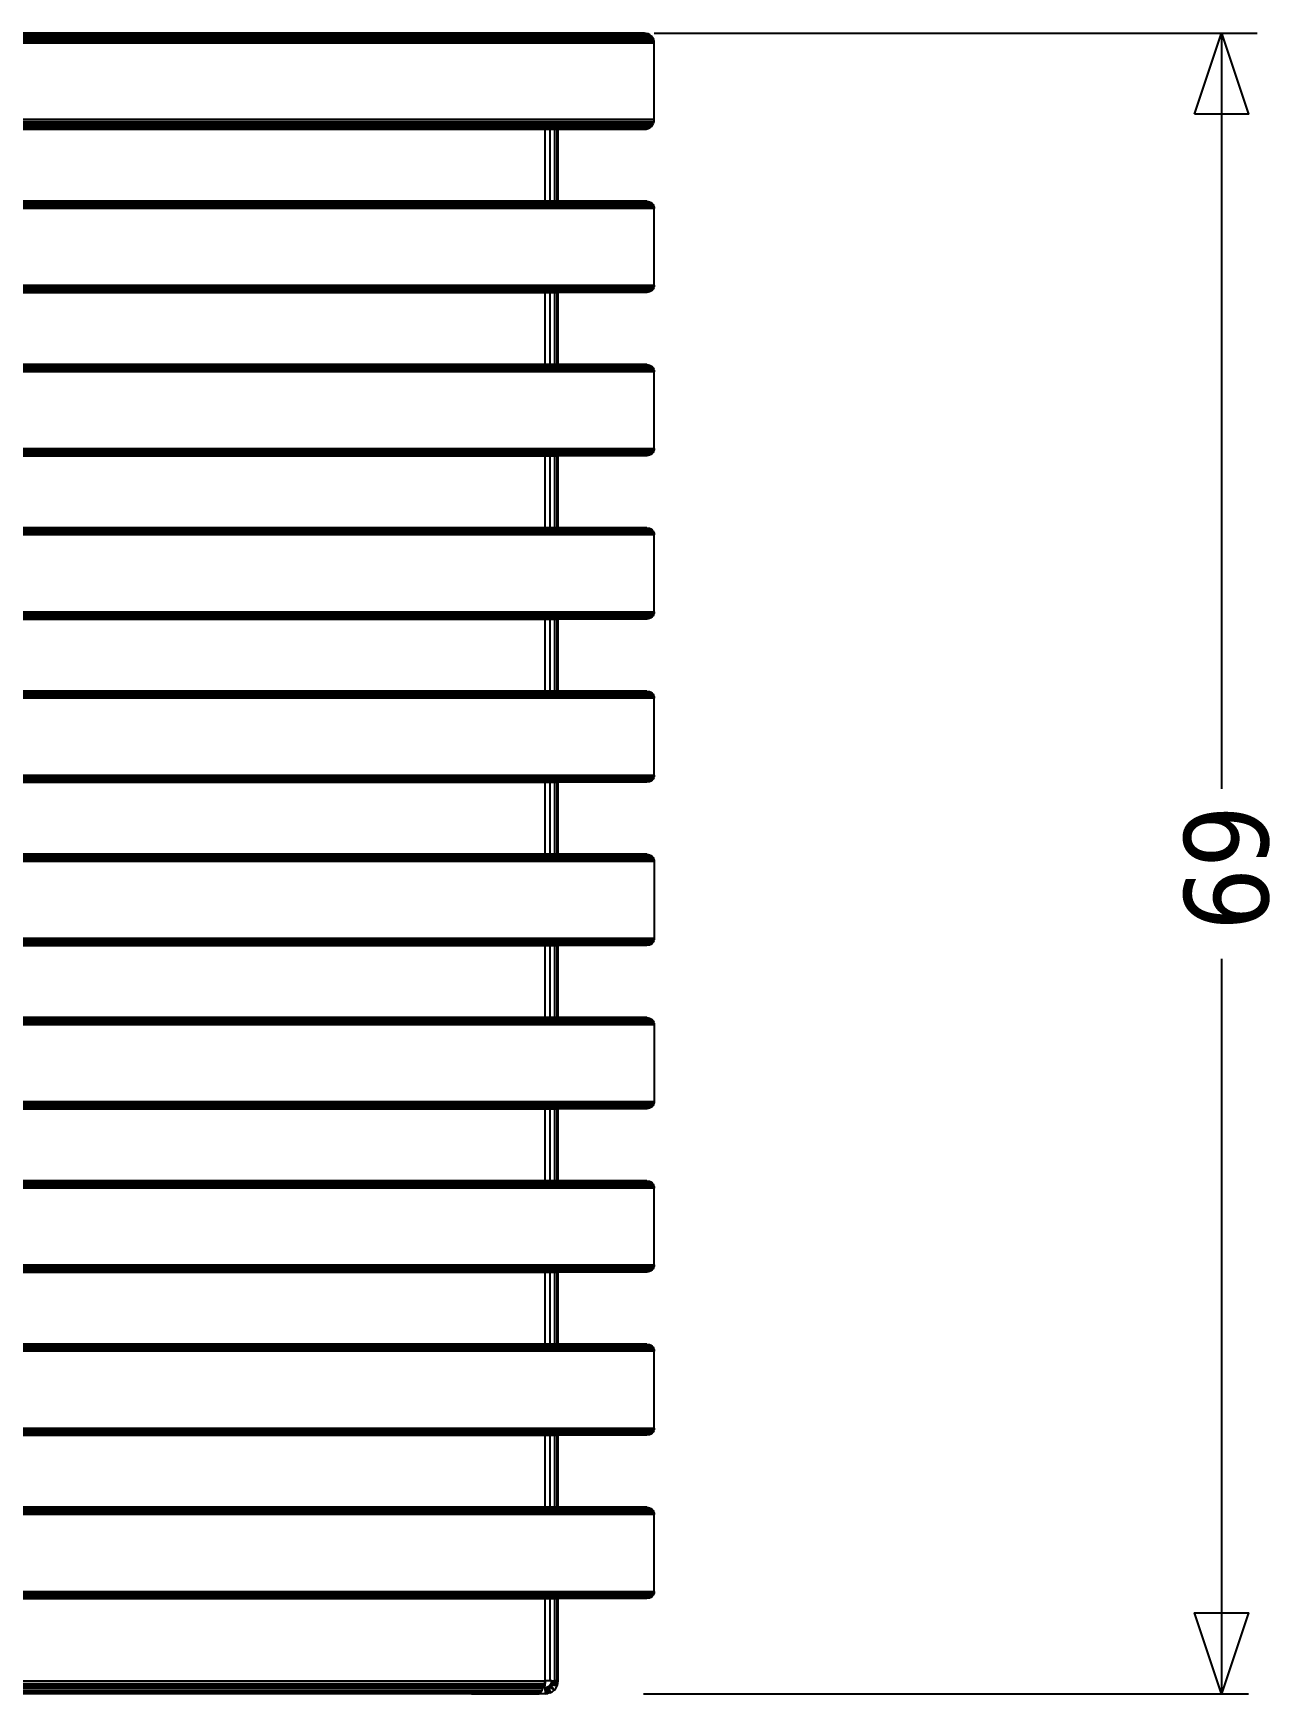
# Model space of a CAD drawing. Header units: inches. Extents: x 10 to 4608, y 10 to 3261.
# Drawn here: x 1319 to 1834, y 753 to 1445 of the extents above; entities that cross this region are included whole.
import ezdxf

# ---------------------------------------------------------------- set-up
doc = ezdxf.new("R2010")
doc.units = ezdxf.units.IN
doc.header["$MEASUREMENT"] = 0
doc.styles.add('Tahoma', font='tahoma.ttf')

msp = doc.modelspace()

# ---------------------------------------------------------------- linework, layer by layer
for p, q in [((804.24, 1440.92), (1577.58, 1440.92)), ((1577.51, 1441.65), (804.31, 1441.65)), ((1577.3, 1442.39), (804.52, 1442.39)), ((1576.92, 1443.11), (804.9, 1443.11)), ((1576.4, 1443.75), (805.41, 1443.75)), ((1575.77, 1444.27), (806.05, 1444.27)), ((1575.05, 1444.64), (806.77, 1444.64)), ((1574.3, 1444.85), (807.52, 1444.85)), ((1573.58, 1444.92), (808.24, 1444.92)), ((1574.3, 1444.85), (1573.58, 1444.92)), ((1575.05, 1444.64), (1574.3, 1444.85)), ((1575.77, 1444.27), (1575.05, 1444.64)), ((1576.4, 1443.75), (1575.77, 1444.27)), ((1576.92, 1443.11), (1576.4, 1443.75)), ((1576.92, 1443.11), (1577.3, 1442.39)), ((1577.51, 1441.65), (1577.3, 1442.39)), ((1577.58, 1440.92), (1577.51, 1441.65)), ((1577.58, 1444.92), (1828.56, 1444.92)), ((1577.58, 1444.92), (1824.64, 1444.92)), ((1577.58, 1408.92), (1577.58, 1440.92)), ((1813.79, 1444.92), (1813.79, 1130.13)), ((1577.58, 1408.92), (804.24, 1408.92)), ((804.31, 1408.19), (1577.51, 1408.19)), ((804.52, 1407.45), (1577.3, 1407.45)), ((804.9, 1406.73), (1576.92, 1406.73)), ((1532.24, 1406.09), (849.58, 1406.09)), ((1532.24, 1405.57), (849.58, 1405.57)), ((849.58, 1405.2), (1532.24, 1405.2)), ((849.58, 1404.99), (1532.24, 1404.99)), ((849.58, 1404.92), (1532.24, 1404.92)), ((1532.24, 1405.57), (1532.24, 1406.09)), ((1534.28, 1406.09), (1532.24, 1406.09)), ((1532.24, 1405.2), (1532.24, 1405.57)), ((1534.28, 1405.57), (1532.24, 1405.57)), ((1532.24, 1405.2), (1534.28, 1405.2)), ((1532.24, 1404.92), (1532.24, 1404.99)), ((1532.24, 1404.99), (1534.28, 1404.99)), ((1532.24, 1374.92), (1532.24, 1404.92)), ((1532.24, 1404.92), (1534.28, 1404.92)), ((1534.28, 1405.57), (1534.28, 1406.09)), ((1536.01, 1406.09), (1534.28, 1406.09)), ((1534.28, 1405.2), (1534.28, 1405.57)), ((1536.01, 1405.57), (1534.28, 1405.57)), ((1534.28, 1405.2), (1536.01, 1405.2)), ((1534.28, 1404.92), (1534.28, 1404.99)), ((1534.28, 1404.99), (1536.01, 1404.99)), ((1534.28, 1374.92), (1534.28, 1404.92)), ((1534.28, 1404.92), (1536.01, 1404.92)), ((1536.01, 1406.09), (1536.01, 1405.57)), ((1537.17, 1406.09), (1536.01, 1406.09)), ((1536.01, 1405.57), (1536.01, 1405.2)), ((1537.17, 1405.57), (1536.01, 1405.57)), ((1536.01, 1405.2), (1537.17, 1405.2)), ((1536.01, 1404.99), (1536.01, 1404.92)), ((1536.01, 1404.99), (1537.17, 1404.99)), ((1536.01, 1404.92), (1536.01, 1374.92)), ((1536.01, 1404.92), (1537.17, 1404.92)), ((1537.17, 1405.57), (1537.17, 1406.09)), ((1537.17, 1406.09), (1537.58, 1406.09)), ((1537.17, 1405.2), (1537.17, 1405.57)), ((1537.17, 1405.57), (1537.58, 1405.57)), ((1537.58, 1405.2), (1537.17, 1405.2)), ((1537.17, 1404.92), (1537.17, 1404.99)), ((1537.17, 1404.99), (1537.58, 1404.99)), ((1537.17, 1374.92), (1537.17, 1404.92)), ((1537.58, 1404.92), (1537.17, 1404.92)), ((1537.58, 1405.57), (1537.58, 1406.09)), ((1537.58, 1406.09), (1538.75, 1406.09)), ((1537.58, 1405.2), (1537.58, 1405.57)), ((1537.58, 1405.57), (1539.39, 1405.57)), ((1540.1, 1405.2), (1537.58, 1405.2)), ((1537.58, 1404.92), (1537.58, 1404.99)), ((1537.58, 1404.99), (1540.85, 1404.99)), ((1537.58, 1374.92), (1537.58, 1404.92)), ((1541.58, 1404.92), (1537.58, 1404.92)), ((1538.75, 1406.09), (1539.39, 1405.57)), ((1538.75, 1406.09), (1576.4, 1406.09)), ((1539.39, 1405.57), (1540.1, 1405.2)), ((1575.77, 1405.57), (1539.39, 1405.57)), ((1575.05, 1405.2), (1540.1, 1405.2)), ((1540.85, 1404.99), (1541.58, 1404.92)), ((1540.85, 1404.99), (1574.3, 1404.99)), ((1541.58, 1404.92), (1573.58, 1404.92)), ((1573.58, 1404.92), (1574.3, 1404.99)), ((1574.3, 1404.99), (1575.05, 1405.2)), ((1575.05, 1405.2), (1575.77, 1405.57)), ((1575.77, 1405.57), (1576.4, 1406.09)), ((1576.4, 1406.09), (1576.92, 1406.73)), ((1576.92, 1406.73), (1577.3, 1407.45)), ((1577.3, 1407.45), (1577.51, 1408.19)), ((1577.51, 1408.19), (1577.58, 1408.92)), ((1577.58, 1371.92), (804.24, 1371.92)), ((804.29, 1372.47), (1577.53, 1372.47)), ((804.45, 1373.02), (1577.37, 1373.02)), ((1577.09, 1373.56), (804.73, 1373.56)), ((805.12, 1374.04), (1576.7, 1374.04)), ((805.6, 1374.43), (1576.22, 1374.43)), ((806.14, 1374.71), (1575.68, 1374.71)), ((1532.24, 1374.92), (849.58, 1374.92)), ((1534.28, 1374.92), (1532.24, 1374.92)), ((1536.01, 1374.92), (1534.28, 1374.92)), ((1537.17, 1374.92), (1536.01, 1374.92)), ((1537.58, 1374.92), (1537.17, 1374.92)), ((1574.58, 1374.92), (1537.58, 1374.92)), ((1574.58, 1374.92), (1575.68, 1374.71)), ((1575.68, 1374.71), (1576.22, 1374.43)), ((1576.22, 1374.43), (1576.7, 1374.04)), ((1576.7, 1374.04), (1577.09, 1373.56)), ((1577.09, 1373.56), (1577.37, 1373.02)), ((1577.37, 1373.02), (1577.53, 1372.47)), ((1577.53, 1372.47), (1577.58, 1371.92)), ((1577.58, 1339.92), (1577.58, 1371.92)), ((804.24, 1339.92), (1577.58, 1339.92)), ((1577.53, 1339.37), (804.29, 1339.37)), ((804.45, 1338.82), (1577.37, 1338.82)), ((804.73, 1338.28), (1577.09, 1338.28)), ((1576.7, 1337.8), (805.12, 1337.8)), ((1576.22, 1337.41), (805.6, 1337.41)), ((1575.68, 1337.13), (806.14, 1337.13)), ((849.58, 1336.92), (1532.24, 1336.92)), ((1532.24, 1306.92), (1532.24, 1336.92)), ((1532.24, 1336.92), (1534.28, 1336.92)), ((1534.28, 1306.92), (1534.28, 1336.92)), ((1534.28, 1336.92), (1536.01, 1336.92)), ((1536.01, 1336.92), (1536.01, 1306.92)), ((1536.01, 1336.92), (1537.17, 1336.92)), ((1537.17, 1306.92), (1537.17, 1336.92)), ((1537.17, 1336.92), (1537.58, 1336.92)), ((1537.58, 1306.92), (1537.58, 1336.92)), ((1574.58, 1336.92), (1537.58, 1336.92)), ((1575.68, 1337.13), (1574.58, 1336.92)), ((1576.22, 1337.41), (1575.68, 1337.13)), ((1576.7, 1337.8), (1576.22, 1337.41)), ((1577.09, 1338.28), (1576.7, 1337.8)), ((1577.37, 1338.82), (1577.09, 1338.28)), ((1577.53, 1339.37), (1577.37, 1338.82)), ((1577.58, 1339.92), (1577.53, 1339.37)), ((1577.58, 1303.92), (804.24, 1303.92)), ((804.29, 1304.47), (1577.53, 1304.47)), ((804.45, 1305.02), (1577.37, 1305.02)), ((1577.09, 1305.56), (804.73, 1305.56)), ((805.12, 1306.04), (1576.7, 1306.04)), ((805.6, 1306.43), (1576.22, 1306.43)), ((806.14, 1306.71), (1575.68, 1306.71)), ((1532.24, 1306.92), (849.58, 1306.92)), ((1534.28, 1306.92), (1532.24, 1306.92)), ((1536.01, 1306.92), (1534.28, 1306.92)), ((1537.17, 1306.92), (1536.01, 1306.92)), ((1537.58, 1306.92), (1537.17, 1306.92)), ((1574.58, 1306.92), (1537.58, 1306.92)), ((1574.58, 1306.92), (1575.68, 1306.71)), ((1575.68, 1306.71), (1576.22, 1306.43)), ((1576.22, 1306.43), (1576.7, 1306.04)), ((1576.7, 1306.04), (1577.09, 1305.56)), ((1577.09, 1305.56), (1577.37, 1305.02)), ((1577.37, 1305.02), (1577.53, 1304.47)), ((1577.53, 1304.47), (1577.58, 1303.92)), ((1577.58, 1271.92), (1577.58, 1303.92)), ((804.24, 1271.92), (1577.58, 1271.92)), ((1577.53, 1271.37), (804.29, 1271.37)), ((804.45, 1270.82), (1577.37, 1270.82)), ((804.73, 1270.28), (1577.09, 1270.28)), ((1576.7, 1269.8), (805.12, 1269.8)), ((1576.22, 1269.41), (805.6, 1269.41)), ((1575.68, 1269.13), (806.14, 1269.13)), ((849.58, 1268.92), (1532.24, 1268.92)), ((1532.24, 1238.92), (1532.24, 1268.92)), ((1532.24, 1268.92), (1534.28, 1268.92)), ((1534.28, 1238.92), (1534.28, 1268.92)), ((1534.28, 1268.92), (1536.01, 1268.92)), ((1536.01, 1268.92), (1536.01, 1238.92)), ((1536.01, 1268.92), (1537.17, 1268.92)), ((1537.17, 1238.92), (1537.17, 1268.92)), ((1537.17, 1268.92), (1537.58, 1268.92)), ((1537.58, 1238.92), (1537.58, 1268.92)), ((1574.58, 1268.92), (1537.58, 1268.92)), ((1575.68, 1269.13), (1574.58, 1268.92)), ((1576.22, 1269.41), (1575.68, 1269.13)), ((1576.7, 1269.8), (1576.22, 1269.41)), ((1577.09, 1270.28), (1576.7, 1269.8)), ((1577.37, 1270.82), (1577.09, 1270.28)), ((1577.53, 1271.37), (1577.37, 1270.82)), ((1577.58, 1271.92), (1577.53, 1271.37)), ((805.6, 1238.43), (1576.22, 1238.43)), ((806.14, 1238.71), (1575.68, 1238.71)), ((1532.24, 1238.92), (849.58, 1238.92)), ((1534.28, 1238.92), (1532.24, 1238.92)), ((1536.01, 1238.92), (1534.28, 1238.92)), ((1537.17, 1238.92), (1536.01, 1238.92)), ((1537.58, 1238.92), (1537.17, 1238.92)), ((1574.58, 1238.92), (1537.58, 1238.92)), ((1574.58, 1238.92), (1575.68, 1238.71)), ((1575.68, 1238.71), (1576.22, 1238.43)), ((1576.22, 1238.43), (1576.7, 1238.04)), ((1577.58, 1235.92), (804.24, 1235.92)), ((804.29, 1236.47), (1577.53, 1236.47)), ((804.45, 1237.02), (1577.37, 1237.02)), ((1577.09, 1237.56), (804.73, 1237.56)), ((805.12, 1238.04), (1576.7, 1238.04)), ((1576.7, 1238.04), (1577.09, 1237.56)), ((1577.09, 1237.56), (1577.37, 1237.02)), ((1577.37, 1237.02), (1577.53, 1236.47)), ((1577.53, 1236.47), (1577.58, 1235.92)), ((1577.58, 1203.92), (1577.58, 1235.92)), ((804.24, 1203.92), (1577.58, 1203.92)), ((1577.58, 1203.92), (1577.53, 1203.37)), ((1577.53, 1203.37), (804.29, 1203.37)), ((804.45, 1202.82), (1577.37, 1202.82)), ((804.73, 1202.28), (1577.09, 1202.28)), ((1576.7, 1201.8), (805.12, 1201.8)), ((1576.22, 1201.41), (805.6, 1201.41)), ((1575.68, 1201.13), (806.14, 1201.13)), ((849.58, 1200.92), (1532.24, 1200.92)), ((1532.24, 1170.92), (1532.24, 1200.92)), ((1532.24, 1200.92), (1534.28, 1200.92)), ((1534.28, 1170.92), (1534.28, 1200.92)), ((1534.28, 1200.92), (1536.01, 1200.92)), ((1536.01, 1200.92), (1536.01, 1170.92)), ((1536.01, 1200.92), (1537.17, 1200.92)), ((1537.17, 1170.92), (1537.17, 1200.92)), ((1537.17, 1200.92), (1537.58, 1200.92)), ((1537.58, 1170.92), (1537.58, 1200.92)), ((1574.58, 1200.92), (1537.58, 1200.92)), ((1575.68, 1201.13), (1574.58, 1200.92)), ((1576.22, 1201.41), (1575.68, 1201.13)), ((1576.7, 1201.8), (1576.22, 1201.41)), ((1577.09, 1202.28), (1576.7, 1201.8)), ((1577.37, 1202.82), (1577.09, 1202.28)), ((1577.53, 1203.37), (1577.37, 1202.82)), ((804.45, 1169.02), (1577.37, 1169.02)), ((1577.09, 1169.56), (804.73, 1169.56)), ((805.12, 1170.04), (1576.7, 1170.04)), ((805.6, 1170.43), (1576.22, 1170.43)), ((806.14, 1170.71), (1575.68, 1170.71)), ((1532.24, 1170.92), (849.58, 1170.92)), ((1534.28, 1170.92), (1532.24, 1170.92)), ((1536.01, 1170.92), (1534.28, 1170.92)), ((1537.17, 1170.92), (1536.01, 1170.92)), ((1537.58, 1170.92), (1537.17, 1170.92)), ((1574.58, 1170.92), (1537.58, 1170.92)), ((1574.58, 1170.92), (1575.68, 1170.71)), ((1575.68, 1170.71), (1576.22, 1170.43)), ((1576.22, 1170.43), (1576.7, 1170.04)), ((1576.7, 1170.04), (1577.09, 1169.56)), ((1577.09, 1169.56), (1577.37, 1169.02)), ((1577.37, 1169.02), (1577.53, 1168.47)), ((1577.58, 1167.92), (804.24, 1167.92)), ((804.29, 1168.47), (1577.53, 1168.47)), ((1577.53, 1168.47), (1577.58, 1167.92)), ((1577.58, 1135.92), (1577.58, 1167.92)), ((804.24, 1135.92), (1577.58, 1135.92)), ((1577.53, 1135.37), (804.29, 1135.37)), ((804.45, 1134.82), (1577.37, 1134.82)), ((1577.37, 1134.82), (1577.09, 1134.28)), ((1577.53, 1135.37), (1577.37, 1134.82)), ((1577.58, 1135.92), (1577.53, 1135.37)), ((804.73, 1134.28), (1577.09, 1134.28)), ((1576.7, 1133.8), (805.12, 1133.8)), ((1576.22, 1133.41), (805.6, 1133.41)), ((1575.68, 1133.13), (806.14, 1133.13)), ((849.58, 1132.92), (1532.24, 1132.92)), ((1532.24, 1102.92), (1532.24, 1132.92)), ((1532.24, 1132.92), (1534.28, 1132.92)), ((1534.28, 1102.92), (1534.28, 1132.92)), ((1534.28, 1132.92), (1536.01, 1132.92)), ((1536.01, 1132.92), (1536.01, 1102.92)), ((1536.01, 1132.92), (1537.17, 1132.92)), ((1537.17, 1102.92), (1537.17, 1132.92)), ((1537.17, 1132.92), (1537.58, 1132.92)), ((1537.58, 1102.92), (1537.58, 1132.92)), ((1574.58, 1132.92), (1537.58, 1132.92)), ((1575.68, 1133.13), (1574.58, 1132.92)), ((1576.22, 1133.41), (1575.68, 1133.13)), ((1576.7, 1133.8), (1576.22, 1133.41)), ((1577.09, 1134.28), (1576.7, 1133.8)), ((1577.58, 1099.92), (804.24, 1099.92)), ((804.29, 1100.47), (1577.53, 1100.47)), ((804.45, 1101.02), (1577.37, 1101.02)), ((1577.09, 1101.56), (804.73, 1101.56)), ((805.12, 1102.04), (1576.7, 1102.04)), ((805.6, 1102.43), (1576.22, 1102.43)), ((806.14, 1102.71), (1575.68, 1102.71)), ((1532.24, 1102.92), (849.58, 1102.92)), ((1534.28, 1102.92), (1532.24, 1102.92)), ((1536.01, 1102.92), (1534.28, 1102.92)), ((1537.17, 1102.92), (1536.01, 1102.92)), ((1537.58, 1102.92), (1537.17, 1102.92)), ((1574.58, 1102.92), (1537.58, 1102.92)), ((1574.58, 1102.92), (1575.68, 1102.71)), ((1575.68, 1102.71), (1576.22, 1102.43)), ((1576.22, 1102.43), (1576.7, 1102.04)), ((1576.7, 1102.04), (1577.09, 1101.56)), ((1577.09, 1101.56), (1577.37, 1101.02)), ((1577.37, 1101.02), (1577.53, 1100.47)), ((1577.53, 1100.47), (1577.58, 1099.92)), ((1577.58, 1099.92), (1577.58, 1067.92)), ((804.24, 1067.92), (1577.58, 1067.92)), ((1577.53, 1067.37), (804.29, 1067.37)), ((804.45, 1066.82), (1577.37, 1066.82)), ((804.73, 1066.28), (1577.09, 1066.28)), ((1576.7, 1065.8), (805.12, 1065.8)), ((1576.22, 1065.41), (805.6, 1065.41)), ((1576.22, 1065.41), (1575.68, 1065.13)), ((1576.7, 1065.8), (1576.22, 1065.41)), ((1577.09, 1066.28), (1576.7, 1065.8)), ((1577.37, 1066.82), (1577.09, 1066.28)), ((1577.53, 1067.37), (1577.37, 1066.82)), ((1577.58, 1067.92), (1577.53, 1067.37)), ((1575.68, 1065.13), (806.14, 1065.13)), ((849.58, 1064.92), (1532.24, 1064.92)), ((1532.24, 1034.92), (1532.24, 1064.92)), ((1532.24, 1064.92), (1534.28, 1064.92)), ((1534.28, 1034.92), (1534.28, 1064.92)), ((1534.28, 1064.92), (1536.01, 1064.92)), ((1536.01, 1064.92), (1536.01, 1034.92)), ((1536.01, 1064.92), (1537.17, 1064.92)), ((1537.17, 1034.92), (1537.17, 1064.92)), ((1537.17, 1064.92), (1537.58, 1064.92)), ((1537.58, 1034.92), (1537.58, 1064.92)), ((1574.58, 1064.92), (1537.58, 1064.92)), ((1575.68, 1065.13), (1574.58, 1064.92)), ((1813.79, 1059.43), (1813.79, 753.25)), ((1577.58, 1031.92), (804.24, 1031.92)), ((804.29, 1032.47), (1577.53, 1032.47)), ((804.45, 1033.02), (1577.37, 1033.02)), ((1577.09, 1033.56), (804.73, 1033.56)), ((805.12, 1034.04), (1576.7, 1034.04)), ((805.6, 1034.43), (1576.22, 1034.43)), ((806.14, 1034.71), (1575.68, 1034.71)), ((1532.24, 1034.92), (849.58, 1034.92)), ((1534.28, 1034.92), (1532.24, 1034.92)), ((1536.01, 1034.92), (1534.28, 1034.92)), ((1537.17, 1034.92), (1536.01, 1034.92)), ((1537.58, 1034.92), (1537.17, 1034.92)), ((1574.58, 1034.92), (1537.58, 1034.92)), ((1574.58, 1034.92), (1575.68, 1034.71)), ((1575.68, 1034.71), (1576.22, 1034.43)), ((1576.22, 1034.43), (1576.7, 1034.04)), ((1576.7, 1034.04), (1577.09, 1033.56)), ((1577.09, 1033.56), (1577.37, 1033.02)), ((1577.37, 1033.02), (1577.53, 1032.47)), ((1577.53, 1032.47), (1577.58, 1031.92)), ((1577.58, 1031.92), (1577.58, 999.92)), ((804.24, 999.92), (1577.58, 999.92)), ((1577.53, 999.37), (804.29, 999.37)), ((804.45, 998.82), (1577.37, 998.82)), ((804.73, 998.28), (1577.09, 998.28)), ((1576.7, 997.8), (805.12, 997.8)), ((1576.22, 997.41), (805.6, 997.41)), ((1575.68, 997.13), (806.14, 997.13)), ((849.58, 996.92), (1532.24, 996.92)), ((1532.24, 966.92), (1532.24, 996.92)), ((1532.24, 996.92), (1534.28, 996.92)), ((1534.28, 966.92), (1534.28, 996.92)), ((1534.28, 996.92), (1536.01, 996.92)), ((1536.01, 996.92), (1536.01, 966.92)), ((1536.01, 996.92), (1537.17, 996.92)), ((1537.17, 966.92), (1537.17, 996.92)), ((1537.17, 996.92), (1537.58, 996.92)), ((1537.58, 966.92), (1537.58, 996.92)), ((1574.58, 996.92), (1537.58, 996.92)), ((1575.68, 997.13), (1574.58, 996.92)), ((1576.22, 997.41), (1575.68, 997.13)), ((1576.7, 997.8), (1576.22, 997.41)), ((1577.09, 998.28), (1576.7, 997.8)), ((1577.37, 998.82), (1577.09, 998.28)), ((1577.53, 999.37), (1577.37, 998.82)), ((1577.58, 999.92), (1577.53, 999.37)), ((1577.58, 963.92), (804.24, 963.92)), ((804.29, 964.47), (1577.53, 964.47)), ((804.45, 965.02), (1577.37, 965.02)), ((1577.09, 965.56), (804.73, 965.56)), ((805.12, 966.04), (1576.7, 966.04)), ((805.6, 966.43), (1576.22, 966.43)), ((806.14, 966.71), (1575.68, 966.71)), ((1532.24, 966.92), (849.58, 966.92)), ((1534.28, 966.92), (1532.24, 966.92)), ((1536.01, 966.92), (1534.28, 966.92)), ((1537.17, 966.92), (1536.01, 966.92)), ((1537.58, 966.92), (1537.17, 966.92)), ((1574.58, 966.92), (1537.58, 966.92)), ((1574.58, 966.92), (1575.68, 966.71)), ((1575.68, 966.71), (1576.22, 966.43)), ((1576.22, 966.43), (1576.7, 966.04)), ((1576.7, 966.04), (1577.09, 965.56)), ((1577.09, 965.56), (1577.37, 965.02)), ((1577.37, 965.02), (1577.53, 964.47)), ((1577.53, 964.47), (1577.58, 963.92)), ((1577.58, 931.92), (1577.58, 963.92)), ((804.24, 931.92), (1577.58, 931.92)), ((1577.53, 931.37), (804.29, 931.37)), ((804.45, 930.82), (1577.37, 930.82)), ((804.73, 930.28), (1577.09, 930.28)), ((1576.7, 929.8), (805.12, 929.8)), ((1576.22, 929.41), (805.6, 929.41)), ((1575.68, 929.13), (806.14, 929.13)), ((849.58, 928.92), (1532.24, 928.92)), ((1532.24, 898.92), (1532.24, 928.92)), ((1532.24, 928.92), (1534.28, 928.92)), ((1534.28, 898.92), (1534.28, 928.92)), ((1534.28, 928.92), (1536.01, 928.92)), ((1536.01, 928.92), (1536.01, 898.92)), ((1536.01, 928.92), (1537.17, 928.92)), ((1537.17, 898.92), (1537.17, 928.92)), ((1537.17, 928.92), (1537.58, 928.92)), ((1537.58, 898.92), (1537.58, 928.92)), ((1574.58, 928.92), (1537.58, 928.92)), ((1575.68, 929.13), (1574.58, 928.92)), ((1576.22, 929.41), (1575.68, 929.13)), ((1576.7, 929.8), (1576.22, 929.41)), ((1577.09, 930.28), (1576.7, 929.8)), ((1577.37, 930.82), (1577.09, 930.28)), ((1577.53, 931.37), (1577.37, 930.82)), ((1577.58, 931.92), (1577.53, 931.37)), ((1577.58, 895.92), (804.24, 895.92)), ((804.29, 896.47), (1577.53, 896.47)), ((804.45, 897.02), (1577.37, 897.02)), ((1577.09, 897.56), (804.73, 897.56)), ((805.12, 898.04), (1576.7, 898.04)), ((805.6, 898.43), (1576.22, 898.43)), ((806.14, 898.71), (1575.68, 898.71)), ((1532.24, 898.92), (849.58, 898.92)), ((1534.28, 898.92), (1532.24, 898.92)), ((1536.01, 898.92), (1534.28, 898.92)), ((1537.17, 898.92), (1536.01, 898.92)), ((1537.58, 898.92), (1537.17, 898.92)), ((1574.58, 898.92), (1537.58, 898.92)), ((1574.58, 898.92), (1575.68, 898.71)), ((1575.68, 898.71), (1576.22, 898.43)), ((1576.22, 898.43), (1576.7, 898.04)), ((1576.7, 898.04), (1577.09, 897.56)), ((1577.09, 897.56), (1577.37, 897.02)), ((1577.37, 897.02), (1577.53, 896.47)), ((1577.53, 896.47), (1577.58, 895.92)), ((1577.58, 863.92), (1577.58, 895.92)), ((804.24, 863.92), (1577.58, 863.92)), ((1577.53, 863.37), (804.29, 863.37)), ((804.45, 862.82), (1577.37, 862.82)), ((804.73, 862.28), (1577.09, 862.28)), ((1576.7, 861.8), (805.12, 861.8)), ((1576.22, 861.41), (805.6, 861.41)), ((1575.68, 861.13), (806.14, 861.13)), ((849.58, 860.92), (1532.24, 860.92)), ((1532.24, 830.92), (1532.24, 860.92)), ((1532.24, 860.92), (1534.28, 860.92)), ((1534.28, 830.92), (1534.28, 860.92)), ((1534.28, 860.92), (1536.01, 860.92)), ((1536.01, 860.92), (1536.01, 830.92)), ((1536.01, 860.92), (1537.17, 860.92)), ((1537.17, 830.92), (1537.17, 860.92)), ((1537.17, 860.92), (1537.58, 860.92)), ((1537.58, 830.92), (1537.58, 860.92)), ((1574.58, 860.92), (1537.58, 860.92)), ((1575.68, 861.13), (1574.58, 860.92)), ((1576.22, 861.41), (1575.68, 861.13)), ((1576.7, 861.8), (1576.22, 861.41)), ((1577.09, 862.28), (1576.7, 861.8)), ((1577.37, 862.82), (1577.09, 862.28)), ((1577.53, 863.37), (1577.37, 862.82)), ((1577.58, 863.92), (1577.53, 863.37)), ((805.12, 830.04), (1576.7, 830.04)), ((805.6, 830.43), (1576.22, 830.43)), ((806.14, 830.71), (1575.68, 830.71)), ((1532.24, 830.92), (849.58, 830.92)), ((1534.28, 830.92), (1532.24, 830.92)), ((1536.01, 830.92), (1534.28, 830.92)), ((1537.17, 830.92), (1536.01, 830.92)), ((1537.58, 830.92), (1537.17, 830.92)), ((1574.58, 830.92), (1537.58, 830.92)), ((1574.58, 830.92), (1575.68, 830.71)), ((1575.68, 830.71), (1576.22, 830.43)), ((1576.22, 830.43), (1576.7, 830.04)), ((1576.7, 830.04), (1577.09, 829.56)), ((1577.58, 827.92), (804.24, 827.92)), ((804.29, 828.47), (1577.53, 828.47)), ((804.45, 829.02), (1577.37, 829.02)), ((1577.09, 829.56), (804.73, 829.56)), ((1577.09, 829.56), (1577.37, 829.02)), ((1577.37, 829.02), (1577.53, 828.47)), ((1577.53, 828.47), (1577.58, 827.92)), ((1577.58, 795.92), (1577.58, 827.92)), ((804.24, 795.92), (1577.58, 795.92)), ((1577.58, 795.92), (1577.53, 795.37)), ((1577.53, 795.37), (804.29, 795.37)), ((804.45, 794.82), (1577.37, 794.82)), ((804.73, 794.28), (1577.09, 794.28)), ((1576.7, 793.8), (805.12, 793.8)), ((1576.22, 793.41), (805.6, 793.41)), ((1575.68, 793.13), (806.14, 793.13)), ((849.58, 792.92), (1532.24, 792.92)), ((1532.24, 758.59), (1532.24, 792.92)), ((1532.24, 792.92), (1534.28, 792.92)), ((1534.28, 758.59), (1534.28, 792.92)), ((1534.28, 792.92), (1536.01, 792.92)), ((1536.01, 792.92), (1536.01, 758.59)), ((1536.01, 792.92), (1537.17, 792.92)), ((1537.17, 758.59), (1537.17, 792.92)), ((1537.17, 792.92), (1537.58, 792.92)), ((1537.58, 758.59), (1537.58, 792.92)), ((1574.58, 792.92), (1537.58, 792.92)), ((1575.68, 793.13), (1574.58, 792.92)), ((1576.22, 793.41), (1575.68, 793.13)), ((1576.7, 793.8), (1576.22, 793.41)), ((1577.09, 794.28), (1576.7, 793.8)), ((1577.37, 794.82), (1577.09, 794.28)), ((1577.53, 795.37), (1577.37, 794.82)), ((849.58, 758.59), (1532.24, 758.59)), ((849.91, 757.55), (1531.91, 757.55)), ((1501.34, 755.62), (880.48, 755.62)), ((880.48, 754.82), (1501.34, 754.82)), ((880.48, 754.15), (1501.34, 754.15)), ((1469.63, 756.55), (1204.21, 756.55)), ((1469.63, 756.37), (1204.21, 756.37)), ((1469.63, 756.12), (1204.21, 756.12)), ((1469.63, 755.97), (1204.21, 755.97)), ((1204.21, 755.92), (1469.63, 755.92)), ((1469.63, 756.37), (1469.63, 756.55)), ((1470.1, 756.55), (1469.63, 756.55)), ((1470.1, 756.37), (1469.63, 756.37)), ((1469.63, 755.97), (1469.63, 756.12)), ((1470.1, 756.12), (1469.63, 756.12)), ((1469.63, 755.92), (1469.63, 755.97)), ((1470.1, 755.97), (1469.63, 755.97)), ((1470.1, 755.92), (1469.63, 755.92)), ((1470.1, 756.55), (1470.1, 756.37)), ((1470.99, 756.55), (1470.1, 756.55)), ((1470.99, 756.37), (1470.1, 756.37)), ((1470.1, 756.12), (1470.1, 755.97)), ((1470.99, 756.12), (1470.1, 756.12)), ((1470.1, 755.97), (1470.1, 755.92)), ((1470.99, 755.97), (1470.1, 755.97)), ((1470.99, 755.92), (1470.1, 755.92)), ((1470.99, 756.37), (1470.99, 756.55)), ((1472.27, 756.55), (1470.99, 756.55)), ((1472.27, 756.37), (1470.99, 756.37)), ((1470.99, 755.97), (1470.99, 756.12)), ((1472.27, 756.12), (1470.99, 756.12)), ((1470.99, 755.92), (1470.99, 755.97)), ((1472.27, 755.97), (1470.99, 755.97)), ((1472.27, 755.92), (1470.99, 755.92)), ((1472.27, 756.55), (1472.27, 756.37)), ((1473.86, 756.55), (1472.27, 756.55)), ((1473.86, 756.37), (1472.27, 756.37)), ((1472.27, 756.12), (1472.27, 755.97)), ((1473.86, 756.12), (1472.27, 756.12)), ((1472.27, 755.97), (1472.27, 755.92)), ((1473.86, 755.97), (1472.27, 755.97)), ((1473.86, 755.92), (1472.27, 755.92)), ((1473.86, 756.37), (1473.86, 756.55)), ((1475.66, 756.55), (1473.86, 756.55)), ((1475.66, 756.37), (1473.86, 756.37)), ((1473.86, 755.97), (1473.86, 756.12)), ((1475.66, 756.12), (1473.86, 756.12)), ((1473.86, 755.92), (1473.86, 755.97)), ((1475.66, 755.97), (1473.86, 755.97)), ((1475.66, 755.92), (1473.86, 755.92)), ((1475.66, 756.55), (1475.66, 756.37)), ((1477.58, 756.55), (1475.66, 756.55)), ((1477.58, 756.37), (1475.66, 756.37)), ((1475.66, 756.12), (1475.66, 755.97)), ((1477.58, 756.12), (1475.66, 756.12)), ((1475.66, 755.97), (1475.66, 755.92)), ((1477.58, 755.97), (1475.66, 755.97)), ((1477.58, 755.92), (1475.66, 755.92)), ((1477.58, 756.55), (1477.58, 756.37)), ((1479.49, 756.55), (1477.58, 756.55)), ((1479.49, 756.37), (1477.58, 756.37)), ((1477.58, 756.12), (1477.58, 755.97)), ((1479.49, 756.12), (1477.58, 756.12)), ((1477.58, 755.97), (1477.58, 755.92)), ((1479.49, 755.97), (1477.58, 755.97)), ((1477.58, 755.92), (1479.49, 755.92)), ((1479.49, 756.55), (1479.49, 756.37)), ((1481.29, 756.55), (1479.49, 756.55)), ((1481.29, 756.37), (1479.49, 756.37)), ((1479.49, 756.12), (1479.49, 755.97)), ((1481.29, 756.12), (1479.49, 756.12)), ((1479.49, 755.97), (1479.49, 755.92)), ((1481.29, 755.97), (1479.49, 755.97)), ((1479.49, 755.92), (1481.29, 755.92)), ((1481.29, 756.37), (1481.29, 756.55)), ((1482.88, 756.55), (1481.29, 756.55)), ((1482.88, 756.37), (1481.29, 756.37)), ((1481.29, 755.97), (1481.29, 756.12)), ((1482.88, 756.12), (1481.29, 756.12)), ((1481.29, 755.92), (1481.29, 755.97)), ((1482.88, 755.97), (1481.29, 755.97)), ((1481.29, 755.92), (1482.88, 755.92)), ((1482.88, 756.55), (1482.88, 756.37)), ((1484.16, 756.55), (1482.88, 756.55)), ((1484.16, 756.37), (1482.88, 756.37)), ((1482.88, 756.12), (1482.88, 755.97)), ((1484.16, 756.12), (1482.88, 756.12)), ((1482.88, 755.97), (1482.88, 755.92)), ((1484.16, 755.97), (1482.88, 755.97)), ((1482.88, 755.92), (1484.16, 755.92)), ((1484.16, 756.37), (1484.16, 756.55)), ((1485.06, 756.55), (1484.16, 756.55)), ((1485.06, 756.37), (1484.16, 756.37)), ((1484.16, 755.97), (1484.16, 756.12)), ((1485.06, 756.12), (1484.16, 756.12)), ((1484.16, 755.92), (1484.16, 755.97)), ((1485.06, 755.97), (1484.16, 755.97)), ((1484.16, 755.92), (1485.06, 755.92)), ((1485.06, 756.55), (1485.06, 756.37)), ((1485.52, 756.55), (1485.06, 756.55)), ((1485.52, 756.37), (1485.06, 756.37)), ((1485.06, 756.12), (1485.06, 755.97)), ((1485.52, 756.12), (1485.06, 756.12)), ((1485.06, 755.97), (1485.06, 755.92)), ((1485.52, 755.97), (1485.06, 755.97)), ((1485.06, 755.92), (1485.52, 755.92)), ((1485.52, 756.37), (1485.52, 756.55)), ((1517.58, 756.55), (1485.52, 756.55)), ((1517.58, 756.37), (1485.52, 756.37)), ((1485.52, 755.97), (1485.52, 756.12)), ((1517.58, 756.12), (1485.52, 756.12)), ((1485.52, 755.92), (1485.52, 755.97)), ((1517.58, 755.97), (1485.52, 755.97)), ((1485.52, 755.92), (1501.34, 755.92)), ((1501.34, 755.92), (1501.58, 755.92)), ((1501.34, 755.62), (1501.34, 755.92)), ((1501.58, 755.62), (1501.34, 755.62)), ((1501.34, 754.15), (1501.34, 754.82)), ((1501.34, 754.82), (1501.58, 754.82)), ((1501.34, 754.15), (1501.58, 754.15)), ((1501.58, 755.92), (1501.58, 755.62)), ((1517.58, 755.92), (1501.58, 755.92)), ((1529.58, 755.62), (1501.58, 755.62)), ((1501.58, 754.82), (1501.58, 754.15)), ((1501.58, 754.82), (1529.58, 754.82)), ((1501.58, 754.15), (1529.58, 754.15)), ((1517.58, 756.55), (1517.58, 756.37)), ((1519.47, 756.55), (1517.58, 756.55)), ((1519.47, 756.37), (1517.58, 756.37)), ((1517.58, 756.12), (1517.58, 755.97)), ((1519.47, 756.12), (1517.58, 756.12)), ((1517.58, 755.97), (1517.58, 755.92)), ((1519.47, 755.97), (1517.58, 755.97)), ((1519.47, 755.92), (1517.58, 755.92)), ((1519.47, 756.37), (1519.47, 756.55)), ((1521.33, 756.55), (1519.47, 756.55)), ((1521.33, 756.37), (1519.47, 756.37)), ((1519.47, 755.97), (1519.47, 756.12)), ((1521.33, 756.12), (1519.47, 756.12)), ((1519.47, 755.92), (1519.47, 755.97)), ((1521.33, 755.97), (1519.47, 755.97)), ((1521.33, 755.92), (1519.47, 755.92)), ((1521.33, 756.55), (1521.33, 756.37)), ((1523.12, 756.55), (1521.33, 756.55)), ((1523.12, 756.37), (1521.33, 756.37)), ((1521.33, 756.12), (1521.33, 755.97)), ((1523.12, 756.12), (1521.33, 756.12)), ((1521.33, 755.97), (1521.33, 755.92)), ((1523.12, 755.97), (1521.33, 755.97)), ((1523.12, 755.92), (1521.33, 755.92)), ((1523.12, 756.37), (1523.12, 756.55)), ((1524.79, 756.55), (1523.12, 756.55)), ((1524.79, 756.37), (1523.12, 756.37)), ((1523.12, 755.97), (1523.12, 756.12)), ((1524.79, 756.12), (1523.12, 756.12)), ((1523.12, 755.92), (1523.12, 755.97)), ((1524.79, 755.97), (1523.12, 755.97)), ((1524.79, 755.92), (1523.12, 755.92)), ((1524.79, 756.37), (1524.79, 756.55)), ((1526.31, 756.55), (1524.79, 756.55)), ((1526.31, 756.37), (1524.79, 756.37)), ((1524.79, 755.97), (1524.79, 756.12)), ((1526.31, 756.12), (1524.79, 756.12)), ((1524.79, 755.92), (1524.79, 755.97)), ((1526.31, 755.97), (1524.79, 755.97)), ((1526.31, 755.92), (1524.79, 755.92)), ((1526.31, 756.37), (1526.31, 756.55)), ((1527.65, 756.55), (1526.31, 756.55)), ((1527.65, 756.37), (1526.31, 756.37)), ((1526.31, 755.97), (1526.31, 756.12)), ((1527.65, 756.12), (1526.31, 756.12)), ((1526.31, 755.92), (1526.31, 755.97)), ((1527.65, 755.97), (1526.31, 755.97)), ((1527.65, 755.92), (1526.31, 755.92)), ((1527.65, 756.37), (1527.65, 756.55)), ((1528.79, 756.55), (1527.65, 756.55)), ((1528.79, 756.37), (1527.65, 756.37)), ((1527.65, 755.97), (1527.65, 756.12)), ((1528.79, 756.12), (1527.65, 756.12)), ((1527.65, 755.92), (1527.65, 755.97)), ((1528.79, 755.97), (1527.65, 755.97)), ((1528.79, 755.92), (1527.65, 755.92)), ((1528.79, 756.37), (1528.79, 756.55)), ((1529.7, 756.55), (1528.79, 756.55)), ((1529.7, 756.37), (1528.79, 756.37)), ((1528.79, 755.97), (1528.79, 756.12)), ((1529.7, 756.12), (1528.79, 756.12)), ((1528.79, 755.92), (1528.79, 755.97)), ((1529.7, 755.97), (1528.79, 755.97)), ((1529.58, 755.92), (1528.79, 755.92)), ((1529.58, 755.62), (1529.58, 755.92)), ((1529.7, 755.92), (1529.58, 755.92)), ((1529.83, 755.62), (1529.58, 755.62)), ((1529.58, 754.59), (1529.63, 754.82)), ((1529.58, 754.59), (1529.58, 754.82)), ((1529.58, 754.82), (1529.63, 754.82)), ((1529.58, 754.15), (1529.58, 754.59)), ((1529.58, 754.59), (1529.69, 754.15)), ((1529.58, 754.15), (1529.69, 754.15)), ((1529.63, 754.82), (1529.91, 754.82)), ((1529.69, 754.15), (1529.91, 754.15)), ((1529.7, 756.55), (1529.7, 756.37)), ((1530.37, 756.55), (1529.7, 756.55)), ((1530.37, 756.37), (1529.7, 756.37)), ((1529.7, 756.12), (1529.7, 755.97)), ((1530.24, 756.12), (1529.7, 756.12)), ((1529.7, 755.97), (1529.7, 755.92)), ((1529.91, 755.97), (1529.7, 755.92)), ((1529.91, 755.97), (1529.7, 755.97)), ((1529.9, 755.92), (1529.7, 755.92)), ((1529.83, 755.62), (1529.9, 755.92)), ((1529.91, 755.62), (1529.83, 755.62)), ((1529.91, 755.97), (1529.9, 755.92)), ((1529.9, 755.92), (1529.96, 755.62)), ((1529.91, 755.62), (1529.9, 755.92)), ((1530.24, 755.92), (1529.9, 755.92)), ((1530.24, 756.12), (1529.91, 755.97)), ((1530.24, 755.97), (1529.91, 755.97)), ((1529.96, 755.62), (1529.91, 755.62)), ((1529.91, 754.15), (1529.91, 754.82)), ((1529.91, 754.82), (1530.08, 754.82)), ((1529.91, 754.15), (1530.17, 754.15)), ((1530.24, 755.62), (1529.96, 755.62)), ((1530.08, 754.82), (1530.17, 754.15)), ((1530.08, 754.82), (1530.24, 754.82)), ((1530.17, 754.15), (1530.24, 754.15)), ((1530.37, 756.22), (1530.24, 756.12)), ((1530.24, 755.97), (1530.24, 756.12)), ((1530.37, 756.12), (1530.24, 756.12)), ((1530.24, 755.92), (1530.24, 755.97)), ((1530.24, 755.97), (1530.27, 755.97)), ((1530.24, 755.62), (1530.24, 755.92)), ((1530.28, 755.92), (1530.24, 755.92)), ((1530.33, 755.62), (1530.24, 755.62)), ((1530.24, 754.15), (1530.24, 754.82)), ((1530.24, 754.82), (1530.46, 754.82)), ((1530.24, 753.66), (1530.58, 754.15)), ((1530.24, 754.15), (1530.58, 754.15)), ((1530.27, 755.97), (1530.28, 755.92)), ((1530.37, 755.97), (1530.27, 755.97)), ((1530.28, 755.92), (1530.33, 755.62)), ((1530.37, 755.92), (1530.28, 755.92)), ((1530.58, 755.62), (1530.33, 755.62)), ((1530.37, 756.37), (1530.37, 756.55)), ((1530.77, 756.55), (1530.37, 756.55)), ((1530.58, 756.37), (1530.37, 756.22)), ((1530.58, 756.37), (1530.37, 756.37)), ((1530.37, 756.12), (1530.37, 756.22)), ((1530.37, 755.97), (1530.37, 756.12)), ((1530.58, 756.12), (1530.37, 756.12)), ((1530.37, 755.92), (1530.37, 755.97)), ((1530.58, 755.97), (1530.37, 755.97)), ((1530.58, 755.92), (1530.37, 755.92)), ((1530.46, 754.82), (1530.58, 754.15)), ((1530.46, 754.82), (1530.58, 754.82)), ((1530.77, 756.55), (1530.58, 756.37)), ((1530.58, 756.37), (1530.63, 756.12)), ((1530.58, 756.12), (1530.58, 756.37)), ((1530.77, 756.37), (1530.58, 756.37)), ((1530.58, 755.97), (1530.58, 756.12)), ((1530.63, 756.12), (1530.58, 756.12)), ((1530.58, 755.92), (1530.58, 755.97)), ((1530.66, 755.97), (1530.58, 755.97)), ((1530.58, 755.62), (1530.58, 755.92)), ((1530.67, 755.92), (1530.58, 755.92)), ((1530.74, 755.62), (1530.58, 755.62)), ((1530.58, 754.15), (1530.91, 754.82)), ((1530.58, 754.15), (1530.58, 754.82)), ((1530.58, 754.82), (1530.91, 754.82)), ((1530.63, 756.12), (1530.66, 755.97)), ((1530.77, 756.12), (1530.63, 756.12)), ((1530.66, 755.97), (1530.67, 755.92)), ((1530.77, 755.97), (1530.66, 755.97)), ((1530.67, 755.92), (1530.74, 755.62)), ((1530.77, 755.92), (1530.67, 755.92)), ((1531.03, 755.62), (1530.74, 755.62)), ((1530.77, 756.55), (1530.77, 756.37)), ((1530.91, 756.55), (1530.77, 756.55)), ((1530.77, 756.37), (1530.77, 756.12)), ((1530.91, 756.37), (1530.77, 756.37)), ((1530.77, 756.12), (1530.77, 755.97)), ((1530.91, 756.12), (1530.77, 756.12)), ((1530.77, 755.97), (1530.77, 755.92)), ((1530.91, 755.97), (1530.77, 755.97)), ((1530.91, 755.92), (1530.77, 755.92)), ((1530.91, 756.55), (1530.91, 756.37)), ((1531.16, 756.55), (1530.91, 756.55)), ((1530.91, 756.37), (1530.91, 756.12)), ((1531.14, 756.37), (1530.91, 756.37)), ((1530.91, 756.12), (1530.91, 755.97)), ((1531.1, 756.12), (1530.91, 756.12)), ((1530.91, 755.97), (1530.91, 755.92)), ((1531.08, 755.97), (1530.91, 755.97)), ((1531.07, 755.92), (1530.91, 755.92)), ((1530.91, 754.82), (1531.24, 755.62)), ((1531.03, 755.62), (1531.07, 755.92)), ((1531.24, 755.62), (1531.03, 755.62)), ((1531.07, 755.92), (1531.08, 755.97)), ((1531.35, 755.92), (1531.07, 755.92)), ((1531.08, 755.97), (1531.1, 756.12)), ((1531.37, 755.97), (1531.08, 755.97)), ((1531.1, 756.12), (1531.14, 756.37)), ((1531.42, 756.12), (1531.1, 756.12)), ((1531.14, 756.37), (1531.16, 756.55)), ((1531.51, 756.37), (1531.14, 756.37)), ((1531.58, 756.55), (1531.16, 756.55)), ((1531.24, 755.62), (1531.35, 755.92)), ((1531.35, 755.92), (1531.36, 755.95)), ((1531.42, 755.92), (1531.35, 755.92)), ((1531.42, 755.97), (1531.36, 755.95)), ((1531.36, 755.95), (1531.37, 755.97)), ((1531.37, 755.97), (1531.42, 756.12)), ((1531.42, 755.97), (1531.37, 755.97)), ((1531.42, 756.12), (1531.51, 756.37)), ((1531.54, 756.12), (1531.42, 755.97)), ((1531.54, 756.12), (1531.42, 756.12)), ((1531.42, 755.92), (1531.42, 755.97)), ((1531.63, 755.92), (1531.42, 755.92)), ((1531.51, 756.37), (1531.58, 756.55)), ((1531.65, 756.37), (1531.51, 756.37)), ((1531.65, 756.37), (1531.54, 756.12)), ((1531.58, 756.55), (1531.63, 756.7)), ((1531.63, 756.7), (1531.76, 757.11)), ((1531.77, 756.7), (1531.63, 756.7)), ((1531.65, 756.37), (1531.63, 755.92)), ((1531.69, 755.92), (1531.63, 755.92)), ((1531.72, 756.55), (1531.65, 756.37)), ((1531.69, 755.92), (1531.65, 756.37)), ((1531.83, 755.92), (1531.69, 755.92)), ((1531.77, 756.7), (1531.72, 756.55)), ((1531.72, 756.55), (1531.86, 756.55)), ((1531.76, 757.11), (1531.91, 757.55)), ((1531.89, 757.11), (1531.76, 757.11)), ((1531.89, 757.11), (1531.77, 756.7)), ((1531.86, 756.55), (1531.83, 755.92)), ((1531.93, 755.92), (1531.83, 755.92)), ((1531.89, 757.11), (1531.86, 756.55)), ((1531.86, 756.55), (1532.01, 756.55)), ((1532.01, 757.57), (1531.89, 757.11)), ((1532.01, 756.55), (1531.89, 757.11)), ((1531.91, 757.55), (1532.08, 758.07)), ((1532.01, 757.57), (1531.91, 757.55)), ((1531.93, 755.92), (1532.01, 756.55)), ((1531.93, 755.92), (1532.24, 755.92)), ((1532.13, 758.07), (1532.01, 757.57)), ((1532.09, 757.55), (1532.01, 757.57)), ((1532.01, 756.55), (1532.13, 757.55)), ((1532.09, 757.55), (1532.01, 756.55)), ((1532.08, 758.07), (1532.24, 758.59)), ((1532.08, 758.07), (1532.13, 758.07)), ((1532.13, 758.07), (1532.09, 757.55)), ((1532.13, 757.55), (1532.09, 757.55)), ((1532.24, 758.59), (1532.13, 757.55)), ((1532.24, 758.59), (1532.13, 758.07)), ((1532.13, 757.55), (1532.13, 758.07)), ((1534.28, 758.59), (1532.24, 758.59)), ((1532.24, 755.92), (1532.76, 755.97)), ((1532.24, 754.59), (1532.76, 755.97)), ((1532.24, 754.59), (1532.24, 755.92)), ((1532.24, 754.59), (1532.24, 753.25)), ((1533.28, 753.36), (1532.24, 754.59)), ((1532.76, 755.97), (1533.26, 756.12)), ((1532.76, 755.97), (1534.28, 753.66)), ((1532.76, 755.97), (1533.28, 753.36)), ((1533.26, 756.12), (1533.72, 756.37)), ((1534.13, 756.7), (1533.72, 756.37)), ((1533.72, 756.37), (1534.28, 753.66)), ((1536.01, 754.82), (1533.72, 756.37)), ((1534.46, 757.11), (1534.13, 756.7)), ((1534.91, 758.59), (1534.28, 758.59)), ((1534.28, 753.66), (1535.21, 754.15)), ((1534.46, 757.11), (1534.71, 757.57)), ((1534.46, 757.11), (1537.17, 756.55)), ((1534.46, 757.11), (1536.01, 754.82)), ((1534.71, 757.57), (1534.86, 758.07)), ((1536.24, 758.59), (1534.86, 758.07)), ((1534.86, 758.07), (1534.91, 758.59)), ((1534.86, 758.07), (1537.47, 757.55)), ((1534.86, 758.07), (1537.17, 756.55)), ((1534.91, 758.59), (1536.01, 758.59)), ((1535.21, 754.15), (1536.01, 754.82)), ((1536.01, 758.59), (1536.24, 758.59)), ((1536.01, 754.82), (1536.68, 755.62)), ((1536.24, 758.59), (1537.47, 757.55)), ((1537.17, 758.59), (1536.24, 758.59)), ((1536.68, 755.62), (1537.17, 756.55)), ((1537.58, 758.59), (1537.17, 758.59)), ((1537.17, 756.55), (1537.47, 757.55)), ((1537.47, 757.55), (1537.58, 758.59)), ((880.48, 753.66), (1501.34, 753.66)), ((1501.34, 753.36), (880.48, 753.36)), ((1501.34, 753.25), (880.48, 753.25)), ((1501.34, 753.36), (1501.34, 753.66)), ((1501.34, 753.66), (1501.58, 753.66)), ((1501.58, 753.36), (1501.34, 753.36)), ((1501.34, 753.25), (1501.34, 753.36)), ((1501.58, 753.25), (1501.34, 753.25)), ((1501.58, 753.66), (1501.58, 753.36)), ((1501.58, 753.66), (1529.58, 753.66)), ((1501.58, 753.36), (1501.58, 753.25)), ((1501.58, 753.36), (1529.58, 753.36)), ((1501.58, 753.25), (1529.58, 753.25)), ((1529.58, 753.36), (1529.58, 753.66)), ((1529.58, 753.66), (1529.83, 753.66)), ((1529.58, 753.25), (1529.91, 753.36)), ((1529.58, 753.25), (1529.58, 753.36)), ((1529.58, 753.36), (1529.91, 753.36)), ((1532.24, 753.25), (1529.58, 753.25)), ((1529.83, 753.66), (1529.91, 753.36)), ((1529.83, 753.66), (1529.91, 753.66)), ((1529.91, 753.36), (1530.24, 753.66)), ((1529.91, 753.36), (1529.91, 753.66)), ((1529.91, 753.66), (1530.24, 753.66)), ((1532.24, 753.25), (1533.28, 753.36)), ((1534.28, 753.66), (1533.28, 753.36)), ((1573.11, 753.25), (1825.04, 753.25))]:
    msp.add_line(p, q)

# ---------------------------------------------------------------- texts
at = {"insert": (1833.87, 1070.98), "char_height": 35.009, "attachment_point": 7, "rotation": 90, "style": 'Tahoma'}
msp.add_mtext('69', dxfattribs=at)

# ---------------------------------------------------------------- meshes
mesh = msp.add_polyface()
corners = [(1802.55, 1411.18), (1813.79, 1444.92), (1825.04, 1411.18)]
mesh.append_faces([[corners[k] for k in face] for face in [(0, 1, 2)]])
mesh = msp.add_polyface()
corners = [(1813.79, 753.25), (1802.55, 786.99), (1825.04, 786.99)]
mesh.append_faces([[corners[k] for k in face] for face in [(0, 1, 2)]])

doc.saveas('drawing.dxf')
